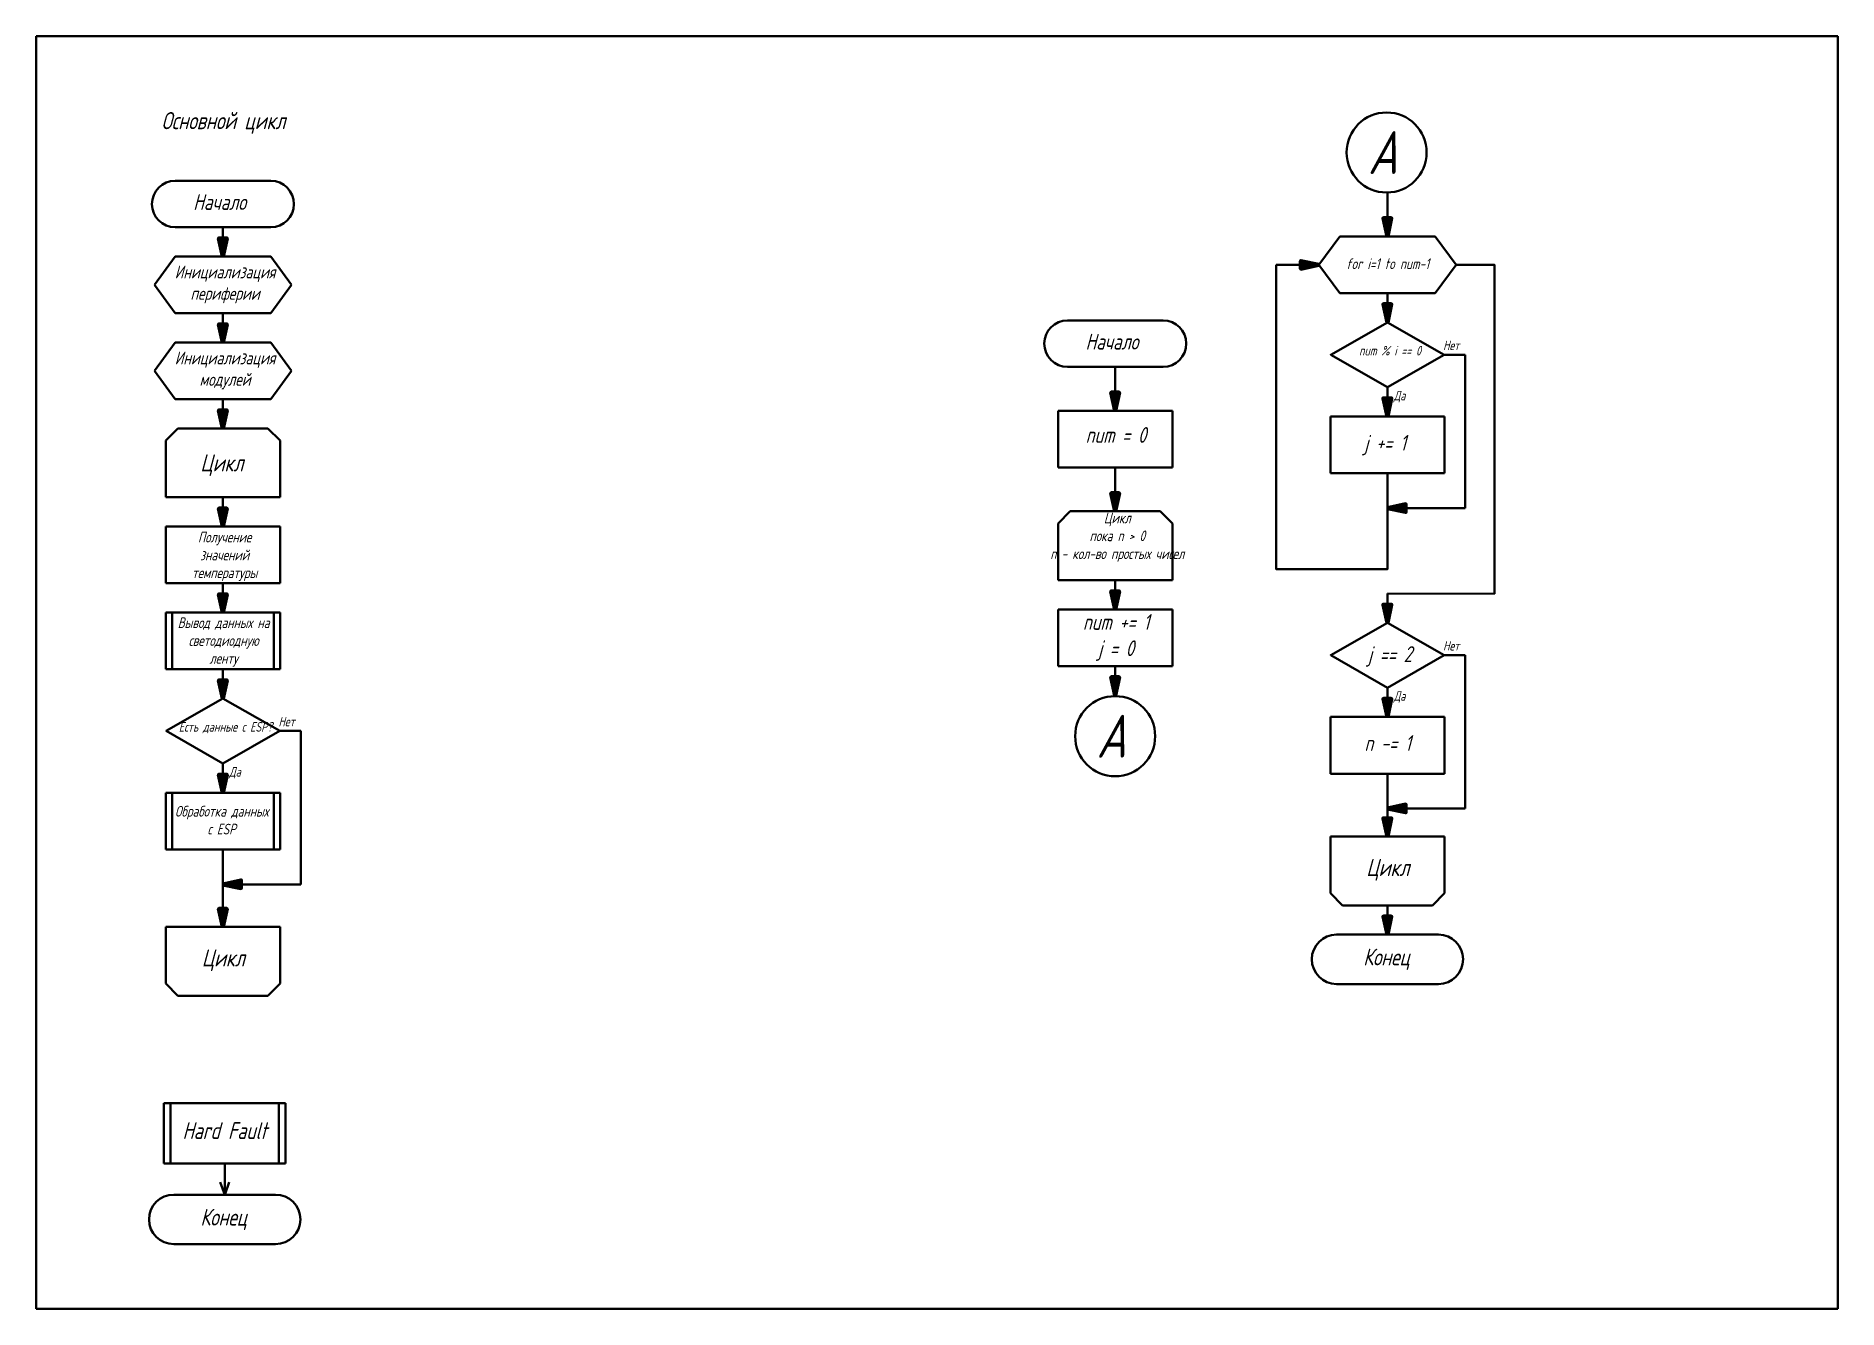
# Paper-space layout 'Лист1' of a CAD drawing. Header units: millimetres. Extents: x -1552 to -711, y -323 to 271.
# The model-space entities are those that its viewports show. They can reach past a viewport. Long polylines and large blocks are cut down to what shows.
import ezdxf

# ---------------------------------------------------------------- set-up
doc = ezdxf.new("R2010")
doc.units = ezdxf.units.MM
doc.layers.get('0').update_dxf_attribs({"lineweight": 35})
doc.layers.add('Format', color=7, linetype='Continuous', lineweight=70)
doc.layers.add('Tonk', color=7, linetype='Continuous', lineweight=35)
doc.styles.get("Standard").update_dxf_attribs({"font": '', "width": 0.8, "oblique": 15})
doc.styles.get('Standard').set_extended_font_data('GOST type B')
pattern_1 = [(0, (-50.5334, 0.5446), (0, 6.985), [5.08, -1.905]), (90, (-50.5334, 0.5446), (-6.985, 4e-16), [5.08, -1.905])]

msp = doc.modelspace()

# ---------------------------------------------------------------- hatches: boundary and pattern name
h = msp.add_hatch()
h.set_pattern_fill('ANGLE', color=256)
h.set_pattern_definition([(0, (-209.8256, 14.222), (0, 6.985), [5.08, -1.905]), (90, (-209.8256, 14.222), (-6.985, 4e-16), [5.08, -1.905])])
h.paths.add_polyline_path([(163.19, 521.68, 0.414214), (162.19, 520.68), (163.19, 520.68)])
h.paths.add_polyline_path([(163.19, 521.68), (163.19, 519.68, 0.414214), (164.19, 520.68, 0.414214)])
h.paths.add_polyline_path([(163.19, 520.68), (162.19, 520.68, 0.414214), (163.19, 519.68)])
h = msp.add_hatch()
h.set_pattern_fill('ANGLE', color=256)
h.set_pattern_definition(pattern_1)
h.paths.add_polyline_path([(162.19, 520.68), (164.19, 520.68, 1)])
h.paths.add_polyline_path([(163.19, 520.68), (162.19, 520.68, 0.414214), (163.19, 519.68)])
h.paths.add_polyline_path([(164.19, 520.68), (163.19, 520.68), (163.19, 519.68, 0.414214)])
h = msp.add_hatch()
h.set_pattern_fill('ANGLE', color=256)
h.set_pattern_definition(pattern_1)
h.paths.add_polyline_path([(162.19, 520.68), (164.19, 520.68, 1)])
h.paths.add_polyline_path([(163.19, 520.68), (162.19, 520.68, 0.414214), (163.19, 519.68)])
h.paths.add_polyline_path([(164.19, 520.68), (163.19, 520.68), (163.19, 519.68, 0.414214)])
h = msp.add_hatch()
h.set_pattern_fill('ANGLE', color=256)
h.set_pattern_definition(pattern_1)
h.paths.add_polyline_path([(322.48, 508, 0.414214), (321.48, 507), (322.48, 507)])
h.paths.add_polyline_path([(322.48, 508), (322.48, 506, 0.414214), (323.48, 507, 0.414214)])
h.paths.add_polyline_path([(322.48, 507), (321.48, 507, 0.414214), (322.48, 506)])
h = msp.add_hatch()
h.set_pattern_fill('ANGLE', color=256)
h.set_pattern_definition(pattern_1)
h.paths.add_polyline_path([(322.48, 508, 0.414214), (321.48, 507), (322.48, 507)])
h.paths.add_polyline_path([(322.48, 508), (322.48, 506, 0.414214), (323.48, 507, 0.414214)])
h.paths.add_polyline_path([(322.48, 507), (321.48, 507, 0.414214), (322.48, 506)])
h = msp.add_hatch()
h.set_pattern_fill('ANGLE', color=256)
h.set_pattern_definition([(0, (31.8485, -201.041), (0, 6.985), [5.08, -1.905]), (90, (31.8485, -201.041), (-6.985, 4e-16), [5.08, -1.905])])
h.paths.add_polyline_path([(244.57, 319.09), (246.57, 319.09, 1)])
h.paths.add_polyline_path([(245.57, 319.09), (244.57, 319.09, 0.414214), (245.57, 318.09)])
h.paths.add_polyline_path([(246.57, 319.09), (245.57, 319.09), (245.57, 318.09, 0.414214)])
h = msp.add_hatch()
h.set_pattern_fill('ANGLE', color=256)
h.set_pattern_definition([(0, (-68.484, -241.0816), (0, 6.985), [5.08, -1.905]), (90, (-68.484, -241.0816), (-6.985, 4e-16), [5.08, -1.905])])
h.paths.add_polyline_path([(304.53, 266.37, 0.414214), (303.53, 265.37), (304.53, 265.37)])
h.paths.add_polyline_path([(304.53, 266.37), (304.53, 264.37, 0.414214), (305.53, 265.37, 0.414214)])
h.paths.add_polyline_path([(304.53, 265.37), (303.53, 265.37, 0.414214), (304.53, 264.37)])
at = {"layer": 'Format'}
h = msp.add_hatch(color=256, dxfattribs=at)
h.dxf.hatch_style = 1
h.paths.add_polyline_path([(575.73, 514.58), (572.12, 514.58), (573.99, 506.16)])
h = msp.add_hatch(color=256, dxfattribs=at)
h.dxf.hatch_style = 1
h.paths.add_polyline_path([(32.21, 505.2), (28.6, 505.2), (30.46, 496.78)])
h = msp.add_hatch(color=256, dxfattribs=at)
h.dxf.hatch_style = 1
h.paths.add_polyline_path([(533.57, 494.66), (533.57, 491.05), (541.98, 492.91)])
h = msp.add_hatch(color=256, dxfattribs=at)
h.dxf.hatch_style = 1
h.paths.add_polyline_path([(575.73, 474.45), (572.12, 474.45), (573.99, 466.04)])
h = msp.add_hatch(color=256, dxfattribs=at)
h.dxf.hatch_style = 1
h.paths.add_polyline_path([(32.21, 465.07), (28.6, 465.07), (30.46, 456.66)])
h = msp.add_hatch(color=256, dxfattribs=at)
h.dxf.hatch_style = 1
h.paths.add_polyline_path([(448.68, 433.24), (445.07, 433.24), (446.93, 424.82)])
h = msp.add_hatch(color=256, dxfattribs=at)
h.dxf.hatch_style = 1
h.paths.add_polyline_path([(575.73, 430.5), (572.12, 430.5), (573.99, 422.08)])
h = msp.add_hatch(color=256, dxfattribs=at)
h.dxf.hatch_style = 1
h.paths.add_polyline_path([(32.21, 424.95), (28.6, 424.95), (30.46, 416.53)])
h = msp.add_hatch(color=256, dxfattribs=at)
h.dxf.hatch_style = 1
h.paths.add_polyline_path([(32.21, 379.16), (28.6, 379.16), (30.46, 370.75)])
h = msp.add_hatch(color=256, dxfattribs=at)
h.dxf.hatch_style = 1
h.paths.add_polyline_path([(448.68, 386.29), (445.07, 386.29), (446.93, 377.88)])
h = msp.add_hatch(color=256, dxfattribs=at)
h.dxf.hatch_style = 1
h.paths.add_polyline_path([(582.4, 377.56), (582.4, 381.17), (573.99, 379.31)])
h = msp.add_hatch(color=256, dxfattribs=at)
h.dxf.hatch_style = 1
h.paths.add_polyline_path([(32.21, 339.04), (28.6, 339.04), (30.46, 330.62)])
h = msp.add_hatch(color=256, dxfattribs=at)
h.dxf.hatch_style = 1
h.paths.add_polyline_path([(448.68, 340.51), (445.07, 340.51), (446.93, 332.1)])
h = msp.add_hatch(color=256, dxfattribs=at)
h.dxf.hatch_style = 1
h.paths.add_polyline_path([(575.73, 334.28), (572.12, 334.28), (573.99, 325.87)])
h = msp.add_hatch(color=256, dxfattribs=at)
h.dxf.hatch_style = 1
h.paths.add_polyline_path([(32.21, 298.91), (28.6, 298.91), (30.46, 290.5)])
h = msp.add_hatch(color=256, dxfattribs=at)
h.dxf.hatch_style = 1
h.paths.add_polyline_path([(448.68, 300.39), (445.07, 300.39), (446.93, 291.97)])
h = msp.add_hatch(color=256, dxfattribs=at)
h.dxf.hatch_style = 1
h.paths.add_polyline_path([(575.73, 290.33), (572.12, 290.33), (573.99, 281.92)])
h = msp.add_hatch(color=256, dxfattribs=at)
h.dxf.hatch_style = 1
h.paths.add_polyline_path([(32.21, 254.96), (28.6, 254.96), (30.46, 246.55)])
h = msp.add_hatch(color=256, dxfattribs=at)
h.dxf.hatch_style = 1
h.paths.add_polyline_path([(582.4, 237.39), (582.4, 241), (573.99, 239.14)])
h = msp.add_hatch(color=256, dxfattribs=at)
h.dxf.hatch_style = 1
h.paths.add_polyline_path([(575.73, 234.54), (572.12, 234.54), (573.99, 226.12)])
h = msp.add_hatch(color=256, dxfattribs=at)
h.dxf.hatch_style = 1
h.paths.add_polyline_path([(38.88, 202.02), (38.88, 205.63), (30.46, 203.77)])
h = msp.add_hatch(color=256, dxfattribs=at)
h.dxf.hatch_style = 1
h.paths.add_polyline_path([(32.21, 192.35), (28.6, 192.35), (30.46, 183.94)])
h = msp.add_hatch(color=256, dxfattribs=at)
h.dxf.hatch_style = 1
h.paths.add_polyline_path([(575.73, 188.76), (572.12, 188.76), (573.99, 180.34)])

# ---------------------------------------------------------------- linework, layer by layer
at = {"lineweight": 35}
msp.add_line((784.23, 599.64), (784.23, 5.64), dxfattribs=at)
for p, q in [((541.98, 492.91), (521.95, 492.91)), ((610.26, 450.93), (610.26, 379.31)), ((3.8, 410.87), (9.46, 416.53)), ((9.46, 416.53), (51.47, 416.53)), ((57.13, 410.87), (51.47, 416.53)), ((610.26, 379.31), (573.99, 379.31)), ((420.27, 372.22), (425.93, 377.88)), ((425.93, 377.88), (467.94, 377.88)), ((473.6, 372.22), (467.94, 377.88)), ((610.26, 310.76), (610.26, 239.14)), ((66.74, 275.39), (66.74, 203.77)), ((610.26, 239.14), (573.99, 239.14)), ((66.74, 203.77), (30.46, 203.77)), ((547.32, 199.63), (552.98, 193.97)), ((552.98, 193.97), (594.99, 193.97)), ((600.65, 199.63), (594.99, 193.97)), ((3.8, 157.44), (9.46, 151.79)), ((9.46, 151.79), (51.47, 151.79)), ((57.13, 157.44), (51.47, 151.79))]:
    msp.add_line(p, q)
for points in [[(573.99, 395.59), (573.99, 350.93), (521.95, 350.93), (521.95, 492.91)], [(605.99, 492.91), (623.9, 492.91), (623.9, 339.36), (573.99, 339.5)]]:
    msp.add_lwpolyline(points)
for centre in [(573.57, 545.29), (446.89, 272.92)]:
    msp.add_circle(centre, 18.68)
at = {"layer": 'Format', "lineweight": 35}
for p, q in [((784.23, 599.64), (-56.77, 599.64)), ((-56.77, 599.64), (-56.77, 5.64)), ((-56.77, 5.64), (784.23, 5.64))]:
    msp.add_line(p, q, dxfattribs=at)
at = {"layer": 'Format'}
for points in [[(573.99, 506.16), (575.73, 514.58), (572.12, 514.58)], [(30.46, 496.78), (32.21, 505.2), (28.6, 505.2)], [(541.98, 492.91), (533.57, 494.66), (533.57, 491.05)], [(573.99, 466.04), (575.73, 474.45), (572.12, 474.45)], [(30.46, 456.66), (32.21, 465.07), (28.6, 465.07)], [(446.93, 424.82), (448.68, 433.24), (445.07, 433.24)], [(573.99, 422.08), (575.73, 430.5), (572.12, 430.5)], [(30.46, 416.53), (32.21, 424.95), (28.6, 424.95)], [(30.46, 370.75), (32.21, 379.16), (28.6, 379.16)], [(446.93, 377.88), (448.68, 386.29), (445.07, 386.29)], [(573.99, 379.31), (582.4, 377.56), (582.4, 381.17)], [(30.46, 330.62), (32.21, 339.04), (28.6, 339.04)], [(446.93, 332.1), (448.68, 340.51), (445.07, 340.51)], [(573.99, 325.87), (575.73, 334.28), (572.12, 334.28)], [(30.46, 290.5), (32.21, 298.91), (28.6, 298.91)], [(446.93, 291.97), (448.68, 300.39), (445.07, 300.39)], [(573.99, 281.92), (575.73, 290.33), (572.12, 290.33)], [(30.46, 246.55), (32.21, 254.96), (28.6, 254.96)], [(573.99, 239.14), (582.4, 237.39), (582.4, 241)], [(573.99, 226.12), (575.73, 234.54), (572.12, 234.54)], [(30.46, 203.77), (38.88, 202.02), (38.88, 205.63)], [(30.46, 183.94), (32.21, 192.35), (28.6, 192.35)], [(573.99, 180.34), (575.73, 188.76), (572.12, 188.76)]]:
    msp.add_lwpolyline(points, close=True, dxfattribs=at)
at = {"layer": 'Tonk'}
for p, q in [((8.15, 532.07), (52.77, 532.07)), ((573.99, 526.61), (573.99, 519.79)), ((573.99, 519.79), (573.99, 512.98)), ((8.15, 510.41), (52.77, 510.41)), ((30.46, 510.41), (30.46, 503.6)), ((551.68, 506.16), (541.98, 492.91)), ((551.68, 506.16), (596.3, 506.16)), ((573.99, 512.98), (573.99, 506.16)), ((596.3, 506.16), (605.99, 492.91)), ((8.15, 496.78), (-1.54, 483.53)), ((8.15, 496.78), (52.77, 496.78)), ((30.46, 503.6), (30.46, 496.78)), ((52.77, 496.78), (62.47, 483.53)), ((541.98, 492.91), (551.68, 479.67)), ((605.99, 492.91), (596.3, 479.67)), ((-1.54, 483.53), (8.15, 470.29)), ((62.47, 483.53), (52.77, 470.29)), ((551.68, 479.67), (596.3, 479.67)), ((573.99, 479.67), (573.99, 472.85)), ((573.99, 472.85), (573.99, 466.04)), ((573.99, 472.85), (573.99, 466.04)), ((573.99, 472.85), (573.99, 466.04)), ((8.15, 470.29), (52.77, 470.29)), ((30.46, 470.29), (30.46, 463.47)), ((30.46, 463.47), (30.46, 456.66)), ((424.62, 466.92), (469.24, 466.92)), ((8.15, 456.66), (-1.54, 443.41)), ((8.15, 456.66), (52.77, 456.66)), ((52.77, 456.66), (62.47, 443.41)), ((610.26, 450.93), (600.47, 450.93)), ((-1.54, 443.41), (8.15, 430.16)), ((62.47, 443.41), (52.77, 430.16)), ((424.62, 445.27), (469.24, 445.27)), ((446.93, 445.27), (446.93, 438.45)), ((446.93, 438.45), (446.93, 431.64)), ((8.15, 430.16), (52.77, 430.16)), ((30.46, 430.16), (30.46, 423.35)), ((446.93, 431.64), (446.93, 424.82)), ((573.99, 425.93), (573.99, 435.72)), ((573.99, 435.72), (573.99, 428.9)), ((573.99, 435.72), (573.99, 428.9)), ((30.46, 423.35), (30.46, 416.53)), ((420.27, 424.82), (473.6, 424.82)), ((420.27, 424.82), (420.27, 398.33)), ((473.6, 424.82), (473.6, 398.33)), ((547.32, 422.08), (600.65, 422.08)), ((547.32, 422.08), (547.32, 395.59)), ((573.99, 428.9), (573.99, 422.08)), ((573.99, 428.9), (573.99, 422.08)), ((600.65, 422.08), (600.65, 395.59)), ((3.8, 410.87), (3.8, 384.38)), ((57.13, 410.87), (57.13, 384.38)), ((420.27, 398.33), (473.6, 398.33)), ((446.93, 398.33), (446.93, 391.51)), ((547.32, 395.59), (600.65, 395.59)), ((446.93, 391.51), (446.93, 384.69)), ((3.8, 384.38), (57.13, 384.38)), ((30.46, 384.38), (30.46, 377.56)), ((446.93, 384.69), (446.93, 377.88)), ((3.8, 370.75), (57.13, 370.75)), ((3.8, 370.75), (3.8, 344.26)), ((30.46, 377.56), (30.46, 370.75)), ((30.46, 377.56), (30.46, 370.75)), ((57.13, 370.75), (57.13, 344.26)), ((420.27, 372.22), (420.27, 345.73)), ((473.6, 372.22), (473.6, 345.73)), ((420.27, 345.73), (473.6, 345.73)), ((446.93, 345.73), (446.93, 338.91)), ((3.8, 344.26), (57.13, 344.26)), ((30.46, 344.26), (30.46, 337.44)), ((30.46, 344.26), (30.46, 337.44)), ((30.46, 337.44), (30.46, 330.62)), ((30.46, 337.44), (30.46, 330.62)), ((446.93, 338.91), (446.93, 332.1)), ((446.93, 338.91), (446.93, 332.1)), ((573.99, 339.5), (573.99, 332.68)), ((3.8, 330.62), (57.13, 330.62)), ((3.8, 330.62), (3.8, 304.13)), ((6.75, 330.62), (6.75, 304.13)), ((54.18, 330.62), (54.18, 304.13)), ((57.13, 330.62), (57.13, 304.13)), ((420.27, 332.1), (473.6, 332.1)), ((420.27, 332.1), (420.27, 305.6)), ((473.6, 332.1), (473.6, 305.6)), ((573.99, 332.68), (573.99, 325.87)), ((573.99, 332.68), (573.99, 325.87)), ((573.99, 332.68), (573.99, 325.87)), ((3.8, 304.13), (57.13, 304.13)), ((30.46, 304.13), (30.46, 297.31)), ((420.27, 305.6), (473.6, 305.6)), ((446.93, 305.6), (446.93, 298.79)), ((610.26, 310.76), (600.47, 310.76)), ((30.46, 297.31), (30.46, 290.5)), ((30.46, 297.31), (30.46, 290.5)), ((30.46, 297.31), (30.46, 290.5)), ((446.93, 298.79), (446.93, 291.97)), ((446.93, 298.79), (446.93, 291.97)), ((573.99, 285.76), (573.99, 295.55)), ((573.99, 295.55), (573.99, 288.73)), ((573.99, 295.55), (573.99, 288.73)), ((573.99, 288.73), (573.99, 281.92)), ((573.99, 288.73), (573.99, 281.92)), ((547.32, 281.92), (600.65, 281.92)), ((547.32, 281.92), (547.32, 255.42)), ((600.65, 281.92), (600.65, 255.42)), ((66.74, 275.39), (56.95, 275.39)), ((30.46, 250.39), (30.46, 260.18)), ((30.46, 260.18), (30.46, 253.36)), ((30.46, 260.18), (30.46, 253.36)), ((30.46, 253.36), (30.46, 246.55)), ((30.46, 253.36), (30.46, 246.55)), ((547.32, 255.42), (600.65, 255.42)), ((573.99, 255.42), (573.99, 232.94)), ((3.8, 246.55), (57.13, 246.55)), ((3.8, 246.55), (3.8, 220.05)), ((6.75, 246.55), (6.75, 220.05)), ((54.18, 246.55), (54.18, 220.05)), ((57.13, 246.55), (57.13, 220.05)), ((573.99, 226.12), (573.99, 232.94)), ((3.8, 220.05), (57.13, 220.05)), ((30.46, 220.05), (30.46, 213.24)), ((547.32, 226.12), (600.65, 226.12)), ((547.32, 199.63), (547.32, 226.12)), ((600.65, 199.63), (600.65, 226.12)), ((30.46, 213.24), (30.46, 190.75)), ((573.99, 193.97), (573.99, 187.16)), ((30.46, 183.94), (30.46, 190.75)), ((573.99, 187.16), (573.99, 180.34)), ((573.99, 187.16), (573.99, 180.34)), ((573.99, 187.16), (573.99, 180.34)), ((3.8, 183.94), (57.13, 183.94)), ((3.8, 157.44), (3.8, 183.94)), ((57.13, 157.44), (57.13, 183.94)), ((550.21, 180.34), (597.76, 180.34)), ((550.21, 157.26), (597.76, 157.26)), ((2.87, 101.71), (59.69, 101.71)), ((2.87, 101.71), (2.87, 73.48)), ((6.01, 101.71), (6.01, 73.48)), ((56.55, 101.71), (56.55, 73.48)), ((59.69, 101.71), (59.69, 73.48)), ((2.87, 73.48), (59.69, 73.48)), ((31.28, 73.48), (31.28, 58.95)), ((7.51, 58.95), (55.05, 58.95)), ((31.28, 58.95), (29.13, 64.84)), ((31.28, 58.95), (33.43, 64.84)), ((7.51, 35.87), (55.05, 35.87))]:
    msp.add_line(p, q, dxfattribs=at)
for points in [[(600.47, 450.93), (573.99, 466.04), (547.5, 450.93), (573.99, 435.72)], [(600.47, 310.76), (573.99, 325.87), (547.5, 310.76), (573.99, 295.55)], [(56.95, 275.39), (30.46, 290.5), (3.98, 275.39), (30.46, 260.18)]]:
    msp.add_lwpolyline(points, close=True, dxfattribs=at)
for centre, radius, start, end in [((8.15, 521.24), 10.83, 90, 270), ((52.77, 521.24), 10.83, 270, 90), ((424.62, 456.1), 10.83, 90, 270), ((469.24, 456.1), 10.83, 270, 90), ((550.21, 168.8), 11.54, 90, 270), ((597.76, 168.8), 11.54, 270, 90), ((7.51, 47.41), 11.54, 90, 270), ((55.05, 47.41), 11.54, 270, 90)]:
    msp.add_arc(centre, radius, start, end, dxfattribs=at)

# ---------------------------------------------------------------- texts
at = {"char_height": 20, "attachment_point": 1}
for insert in [(564.86, 555.28), (438.18, 282.91)]:
    msp.add_mtext_dynamic_manual_height_columns('А', width=37.7832, gutter_width=12.5, heights=[0], dxfattribs=dict(at, insert=insert))
at = {"layer": 'Tonk'}
for s, width, gutter_width, heights, insert, char_height, attachment_point in [('\\pxqc;Основной цикл', 168.8892, 29.43, [40.22], (-53.78, 564.16), 8, 1), ('Начало', 46.2631, 29.43, [0], (16.57, 525.85), 7.358, 1), ('\\pxqc;Инициализация периферии ', 46.2631, 29.43, [0], (8.3, 492.55), 6, 1), ('\\pxqc;for i=1 to num-1 ', 55.383, 29.43, [12.9], (546.36, 495.9), 5, 1), ('Начало', 46.2631, 29.43, [0], (433.04, 460.7), 7.358, 1), ('\\pxqc;num % i == 0', 46.2631, 29.43, [0], (552.05, 455.07), 4.5, 1), ('Нет', 46.2631, 29.43, [0], (599.93, 457.48), 4.415, 1), ('\\pxqc;Инициализация модулей ', 46.2631, 29.43, [0], (8.3, 452.42), 6, 1), ('Да', 46.2631, 29.43, [0], (576.9, 434.04), 4.415, 1), ('\\pxqc;num = 0', 49.3238, 29.43, [30.52], (447.25, 413.51), 7.3582, 5), ('j += 1', 49.3525, 29.43, [43.89], (563.26, 413.54), 7.358, 1), ('Цикл', 46.2631, 29.43, [0], (19.91, 404.45), 8, 1), ('\\pxqc;Цикл\\Pпока n > 0\\Pn - кол-во простых чисел', 68.3563, 29.43, [33.56], (413.69, 377.25), 5, 1), ('\\pxqc;Получение значений температуры', 48.1109, 29.43, [23.39], (7.2, 368.33), 5, 1), ('\\pxqc;Вывод данных на светодиодную ленту', 46.2631, 29.43, [0], (7.63, 328.38), 5, 1), ('\\pxqc;num += 1\\Pj = 0', 61.8822, 29.43, [53.12], (447.35, 318.98), 7.3582, 5), ('\\pxqc;j == 2', 46.2631, 29.43, [0], (552.05, 314.9), 7.3582, 1), ('Нет', 46.2631, 29.43, [0], (599.93, 317.31), 4.415, 1), ('Да', 46.2631, 29.43, [0], (576.9, 293.88), 4.415, 1), ('\\pxqc;Есть данные с ESP?', 46.2631, 29.43, [0], (8.53, 279.53), 4.5, 1), ('Нет', 46.2631, 29.43, [0], (56.4, 281.94), 4.415, 1), ('n -= 1', 49.3525, 29.43, [43.89], (563.26, 273.37), 7.358, 1), ('Да', 46.2631, 29.43, [0], (33.37, 258.51), 4.415, 1), ('\\pxqc;Обработка данных с ESP', 46.2631, 29.43, [0], (6.75, 240.39), 5, 1), ('Цикл', 46.2631, 29.43, [0], (564.1, 215.65), 8, 1), ('Цикл', 46.2631, 29.43, [0], (20.58, 173.46), 8, 1), ('Конец', 49.2986, 31.36, [0], (562.65, 173.81), 7.841, 1), ('\\pxqc;Hard Fault', 49.2986, 31.36, [0], (6.68, 92.78), 7.841, 1), ('Конец', 49.2986, 31.36, [0], (19.94, 52.41), 7.841, 1)]:
    msp.add_mtext_dynamic_manual_height_columns(s, width=width, gutter_width=gutter_width, heights=heights, dxfattribs=dict(at, insert=insert, char_height=char_height, attachment_point=attachment_point))

psp = doc.layouts.new('Лист1')

# ---------------------------------------------------------------- viewports
at = {"layer": '0'}
psp.add_viewport(center=(-1131.58, -26.12), size=(841, 594), view_center_point=(363.73, 302.64), view_height=594, dxfattribs=at)

doc.saveas('drawing.dxf')
